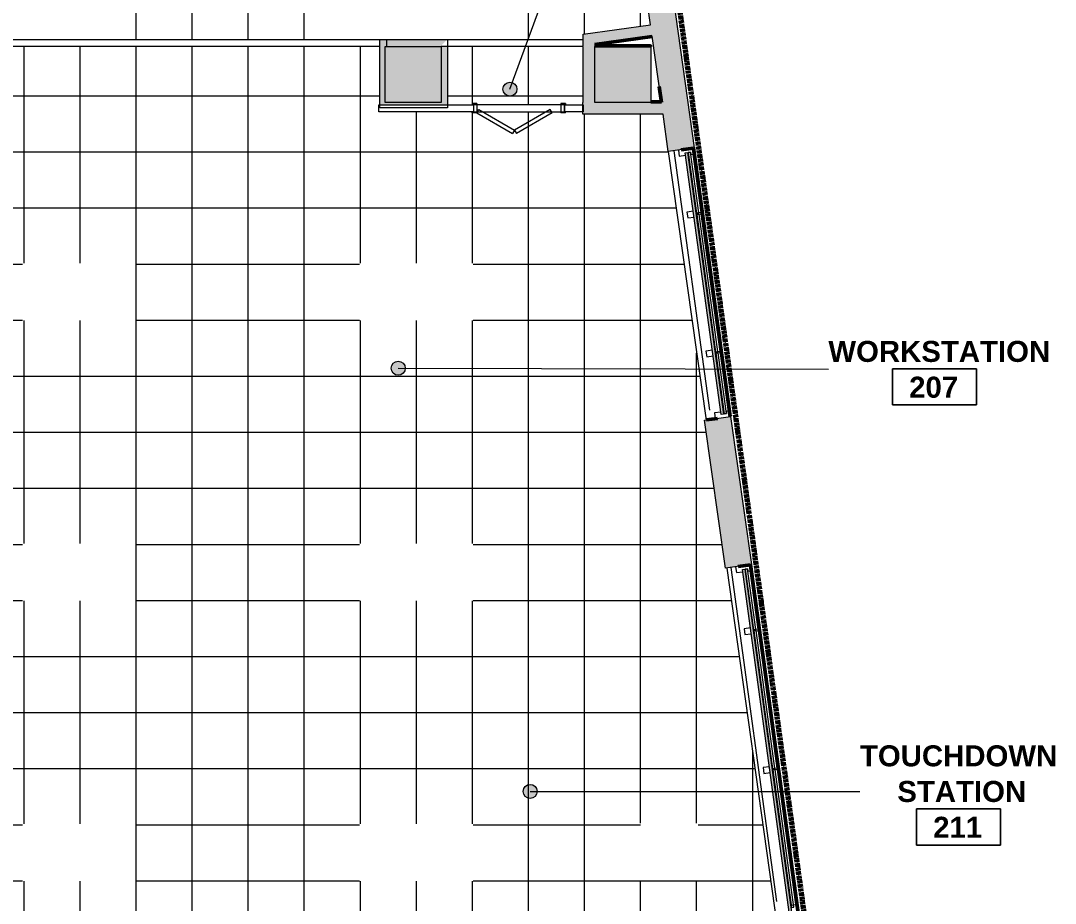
# Model space of a CAD drawing. Header units: inches. Extents: x 842 to 2283, y -56 to 1824.
# Drawn here: x 1840.1 to 2283.2, y 592 to 969.8 of the extents above; entities that cross this region are included whole.
import ezdxf

# ---------------------------------------------------------------- set-up
doc = ezdxf.new("R2010")
doc.units = ezdxf.units.IN
doc.header["$MEASUREMENT"] = 0
doc.linetypes.add('IMPORT-Orbis_BB$0$TI_Grid_E957150$0$PROPERTY _2_', pattern=[1.546875, 1.3125, -0.046875, 0.046875, -0.046875, 0.046875, -0.046875])
for name, color, linetype, lineweight in [('A-AREA-IDEN', 2, 'Continuous', 9), ('A-CLNG', 13, 'Continuous', 13), ('A-CLNG-PATT', 13, 'Continuous', 13), ('A-DOOR', 31, 'Continuous', 13), ('A-DOOR-FRAM', 31, 'Continuous', 20), ('A-GLAZ-CURT', 52, 'Continuous', 9), ('A-WALL', 113, 'Continuous', 9), ('A-WALL-PATT', 111, 'Continuous', 13), ('I-WALL', 2, 'Continuous', 13), ('Orbis - Background_dwg', 8, 'Continuous', 9), ('Orbis_BB$0$A-Glaz-Assm', 10, 'Continuous', 20), ('Orbis_BB$0$A-Glaz-Assm-Blow', 250, 'Continuous', 13), ('Orbis_BB$0$A-Glaz-Assm-Glaz', 10, 'Continuous', 20), ('Orbis_BB$0$A-Wall-Exst', 7, 'Continuous', 9), ('Orbis_BB$0$TI_ARCH-02_E957150$0$A-Wall-Blow', 90, 'Continuous', 30), ('Orbis_BB$0$TI_Grid_E957150$0$C-Prop', 130, 'IMPORT-Orbis_BB$0$TI_Grid_E957150$0$PROPERTY _2_', 70), ('Orbis_BB$0$TI_Grid_E957150$0$S-02-COLS-CONC', 50, 'Continuous', 50), ('Orbis_BB$0$TI_Grid_E957150$0$S-04-COLS-CONC', 50, 'Continuous', 50), ('Orbis_BB$0$TI_Grid_E957150$0$S-05-COLS-CONC', 50, 'Continuous', 50), ('Orbis_BB$0$TI_Grid_E957150$0$S-06-COLS-CONC', 50, 'Continuous', 50), ('Orbis_BB$0$TI_Grid_E957150$0$S-07-COLS-CONC', 50, 'Continuous', 50), ('Orbis_BB$0$TI_Grid_E957150$0$S-08-COLS-CONC', 50, 'Continuous', 50), ('Orbis_BB$0$TI_Grid_E957150$0$S-09-COLS-CONC', 50, 'Continuous', 50), ('Orbis_BB$0$TI_Grid_E957150$0$S-11-COLS-CONC', 50, 'Continuous', 50), ('Orbis_BB$0$TI_Grid_E957150$0$S-12-COLS-CONC', 50, 'Continuous', 50), ('Orbis_BB$0$TI_Grid_E957150$0$S-12-COLS-CONC-PATT', 10, 'Continuous', 20), ('Orbis_BB$0$TI_Grid_E957150$0$S-P1-COLS-CONC', 50, 'Continuous', 50), ('Orbis_BB$0$TI_Grid_E957150$0$S-P2-WALL-CONC', 50, 'Continuous', 50), ('Orbis_BB$0$TI_Grid_E957150$0$S-P4-COLS-CONC', 50, 'Continuous', 50), ('S-COLS', 52, 'Continuous', 13)]:
    doc.layers.add(name, color=color, linetype=linetype, lineweight=lineweight)
doc.styles.add('Swis721 Lt BT_B', font='', dxfattribs={"height": 9})
doc.styles.get('Swis721 Lt BT_B').set_extended_font_data('Swis721 Lt BT', bold=True)

# ---------------------------------------------------------------- blocks, each defined once
blk = doc.blocks.new('Concrete-Rectangular-Column - 24 x 24-6914337-Level XX  RCP')
at = {"layer": 'S-COLS', "lineweight": 9}
blk.add_hatch(color=7, dxfattribs=at).paths.add_polyline_path([(-12, -12), (12, -12), (12, 12), (-12, 12)], flags=0)
at = {"layer": 'S-COLS', "color": 8, "lineweight": 20}
for p, q in [((-12, 12), (12, 12)), ((-12, -12), (-12, 12)), ((12, 12), (12, -12)), ((12, -12), (-12, -12))]:
    blk.add_line(p, q, dxfattribs=at)
blk = doc.blocks.new('Bifold_2 panel w Frame - Int-PB-F-WDMF-36_ x 84_-6990620-Level XX  RCP')
at = {"layer": 'A-DOOR'}
for p, q in [((-14.28, 2), (0.99, 10.81)), ((-13.4, 0.48), (1.86, 9.3)), ((1.86, 9.3), (0.99, 10.81)), ((1.86, 9.3), (2.74, 10.81)), ((17.12, 0.48), (1.86, 9.3)), ((18, 2), (2.74, 10.81)), ((-14.28, 2), (-13.4, 0.48)), ((18, 2), (17.12, 0.48))]:
    blk.add_line(p, q, dxfattribs=at)
at = {"layer": 'A-DOOR-FRAM'}
for p, q in [((-20, 2), (-18, 2)), ((-20, 2), (-20, 1.5)), ((-20, 1.5), (-19.5, 1.5)), ((-19.5, -1.5), (-19.5, 1.5)), ((-18, -2), (-18, 2)), ((18, -2), (18, 2)), ((18, 2), (20, 2)), ((19.5, 1.5), (20, 1.5)), ((19.5, -1.5), (19.5, 1.5)), ((20, 2), (20, 1.5)), ((-20, -1.5), (-19.5, -1.5)), ((-20, -2), (-20, -1.5)), ((-20, -2), (-18, -2)), ((18, -2), (20, -2)), ((19.5, -1.5), (20, -1.5)), ((20, -2), (20, -1.5))]:
    blk.add_line(p, q, dxfattribs=at)
blk = doc.blocks.new('System Panel - Glazed-7329273-Level XX  RCP')
at = {"layer": 'A-GLAZ-CURT'}
blk.add_hatch(color=7, dxfattribs=at).paths.add_polyline_path([(56.5, -1.75), (56.5, -0.75), (-56.5, -0.75), (-56.5, -1.75), (16.64, -1.75)], flags=0)
at = {"layer": 'A-GLAZ-CURT', "color": 8, "lineweight": 20}
for p, q in [((-56.5, -1.75), (-56.5, -0.75)), ((-56.5, -0.75), (56.5, -0.75)), ((56.5, -1.75), (-56.5, -1.75)), ((56.5, -0.75), (56.5, -1.75))]:
    blk.add_line(p, q, dxfattribs=at)
blk = doc.blocks.new('System Panel - Glazed-7329274-Level XX  RCP')
at = {"layer": 'A-GLAZ-CURT'}
blk.add_hatch(color=7, dxfattribs=at).paths.add_polyline_path([(90.81, -1.75), (90.81, -0.75), (-90.81, -0.75), (-90.81, -1.75), (42.51, -1.75)], flags=0)
at = {"layer": 'A-GLAZ-CURT', "color": 8, "lineweight": 20}
for p, q in [((-90.81, -1.75), (-90.81, -0.75)), ((-90.81, -0.75), (90.81, -0.75)), ((90.81, -1.75), (-90.81, -1.75)), ((90.81, -0.75), (90.81, -1.75))]:
    blk.add_line(p, q, dxfattribs=at)
blk = doc.blocks.new('Orbis - Background_dwg__U32-7347713-Level XX  RCP')
at = {"layer": 'Orbis_BB$0$TI_Grid_E957150$0$S-12-COLS-CONC-PATT', "lineweight": 50}
blk.add_hatch(color=50, dxfattribs=at).paths.add_polyline_path([(12818.16, 1764.71), (12818.14, 1764.91), (12794.27, 1764.89), (12794.27, 1764.71), (12818.14, 1764.71)], flags=0)
at = {"layer": 'Orbis_BB$0$TI_Grid_E957150$0$S-12-COLS-CONC', "flags": 128}
blk.add_lwpolyline([(12794.27, 1764.91), (12818.16, 1764.91), (12818.16, 1764.71)], dxfattribs=at)
blk = doc.blocks.new('Orbis - Background_dwg_Orbis_BB-7347761-Level XX  RCP')
at = {"layer": 'Orbis_BB$0$A-Wall-Exst'}
h = blk.add_hatch(color=256, dxfattribs=at)
h.paths.add_polyline_path([(12822.75, 1740.71), (12822.78, 1740.71), (12822.75, 1740.75)], flags=0)
h.paths.add_polyline_path([(12801.21, 1897.99), (12801.3, 1898), (12797.38, 1925.91)], flags=0)
h.paths.add_polyline_path([(12787.64, 2077.81), (12787.68, 2077.81), (12768.66, 2216.41), (12711.66, 2216.41), (12711.66, 2215.91), (12768.73, 2215.91), (12787.64, 2077.81)], flags=0)
h.paths.add_polyline_path([(12368.66, 2096.91), (12372.66, 2096.91), (12372.66, 2097.29), (12333.85, 2097.29), (12333.85, 2096.91), (12347.7, 2096.91)], flags=0)
h.paths.add_polyline_path([(12368.66, 2102.54), (12372.66, 2102.54), (12372.66, 2128.91), (12368.66, 2128.91), (12368.66, 2127.21), (12371.6, 2127.21), (12371.6, 2103.21), (12368.66, 2103.21)], flags=0)
h.paths.add_polyline_path([(12352.79, 2130.91), (12352.79, 2191.85), (12352.66, 2191.85), (12352.66, 2130.91)], flags=0)
h.paths.add_polyline_path([(12356.66, 2130.91), (12356.66, 2188.41), (12356.54, 2188.41), (12356.54, 2130.91)], flags=0)
h.paths.add_polyline_path([(12001.74, 2189.41), (12001.74, 2189.41), (12001.66, 2189.41)], flags=0)
h.paths.add_polyline_path([(12380.58, 2192.16), (12380.79, 2192.16), (12380.79, 2204.66), (12380.66, 2204.66), (12380.66, 2192.41), (12368.66, 2192.41), (12368.66, 2192.16), (12379.93, 2192.16)], flags=0)
h.paths.add_polyline_path([(12687.66, 2193.29), (12687.66, 2193.41), (12663.66, 2193.41), (12663.66, 2204.66), (12663.54, 2204.66), (12663.54, 2193.29), (12666.66, 2193.29)], flags=0)
h.paths.add_polyline_path([(12711.66, 2193.29), (12711.79, 2193.29), (12711.79, 2204.66), (12711.66, 2204.64)], flags=0)
h.paths.add_polyline_path([(11972.66, 2193.29), (11984.66, 2193.29), (11984.66, 2193.41), (11972.66, 2193.41), (11972.66, 2204.79), (11972.54, 2204.79), (11972.54, 2193.29)], flags=0)
h.paths.add_polyline_path([(11934.54, 2204.41), (11934.54, 2204.79), (11930.79, 2204.79), (11930.79, 2204.41)], flags=0)
h.paths.add_polyline_path([(11857.04, 2204.79), (11857.04, 2224.29), (11652.54, 2224.29), (11652.54, 2223.92), (11856.66, 2223.92), (11856.66, 2204.79)], flags=0)
h.paths.add_polyline_path([(11640.66, 2223.92), (11648.79, 2223.92), (11648.79, 2224.29), (11640.58, 2224.29), (11640.58, 2223.92)], flags=0)
h.paths.add_polyline_path([(11636.66, 2223.92), (11636.83, 2223.92), (11636.83, 2224.29), (11636.66, 2224.29)], flags=0)
h.paths.add_polyline_path([(11636.83, 2235.54), (11636.84, 2239.09), (11640.58, 2239.09), (11640.58, 2235.54), (11640.66, 2235.54), (11640.66, 2242.91), (11624.66, 2242.91), (11624.66, 2244.31), (11622.05, 2244.31), (11622.05, 2274.31), (11624.66, 2274.31), (11624.66, 2274.91), (11640.66, 2274.91), (11640.66, 2284.42), (11636.66, 2284.42), (11636.66, 2278.91), (11620.66, 2278.91), (11620.66, 2238.91), (11636.66, 2238.91), (11636.66, 2235.54)], flags=0)
at = {"layer": 'Orbis_BB$0$A-Glaz-Assm'}
for p, q in [((12836.45, 1694.13), (12833.72, 1693.76)), ((12844.59, 1634.69), (12841.87, 1634.32)), ((12845.84, 1605.34), (12846.83, 1605.47)), ((12860.88, 1515.8), (12858.15, 1515.43)), ((12869.02, 1456.35), (12866.3, 1455.98))]:
    blk.add_line(p, q, dxfattribs=at)
at = {"layer": 'Orbis_BB$0$A-Glaz-Assm', "flags": 128}
for points in [[(12830.09, 1720.26), (12830.43, 1717.79), (12833.16, 1718.16)], [(12834.15, 1718.29), (12834.4, 1718.33), (12834.26, 1719.32), (12835.25, 1719.45), (12835.39, 1718.46), (12836.38, 1718.6), (12836.04, 1721.08), (12831.2, 1720.41)], [(12833.72, 1693.76), (12834.06, 1691.28), (12836.79, 1691.66)], [(12837.78, 1691.79), (12838.03, 1691.83), (12837.89, 1692.82), (12839.87, 1693.09), (12839.8, 1693.58), (12837.82, 1693.31), (12837.69, 1694.3), (12837.44, 1694.27)], [(12845.92, 1632.35), (12846.17, 1632.38), (12846.03, 1633.37), (12848.02, 1633.64), (12847.95, 1634.14), (12845.97, 1633.87), (12845.83, 1634.86), (12845.58, 1634.82)], [(12841.87, 1634.32), (12842.21, 1631.84), (12844.93, 1632.21)], [(12848.22, 1608.19), (12845.5, 1607.81), (12845.84, 1605.34)], [(12851.78, 1606.17), (12851.44, 1608.63), (12850.45, 1608.49), (12850.59, 1607.5), (12849.6, 1607.36), (12849.46, 1608.36), (12849.21, 1608.32)], [(12854.52, 1541.92), (12854.86, 1539.45), (12857.59, 1539.82)], [(12858.58, 1539.96), (12858.82, 1539.99), (12858.69, 1540.98), (12859.68, 1541.12), (12859.82, 1540.13), (12860.81, 1540.27), (12860.47, 1542.74), (12855.62, 1542.08)], [(12858.15, 1515.43), (12858.49, 1512.95), (12861.22, 1513.32)], [(12862.21, 1513.46), (12862.46, 1513.49), (12862.32, 1514.48), (12864.3, 1514.75), (12864.23, 1515.25), (12862.25, 1514.98), (12862.12, 1515.97), (12861.87, 1515.93)], [(12866.3, 1455.98), (12866.64, 1453.5), (12869.36, 1453.88)], [(12870.35, 1454.01), (12870.6, 1454.05), (12870.46, 1455.04), (12872.44, 1455.31), (12872.38, 1455.8), (12870.39, 1455.53), (12870.26, 1456.52), (12870.01, 1456.49)]]:
    blk.add_lwpolyline(points, dxfattribs=at)
at = {"layer": 'Orbis_BB$0$A-Glaz-Assm-Blow'}
for p, q in [((12828.11, 1719.98), (12843.31, 1609.03)), ((12839.8, 1693.58), (12836.38, 1718.6)), ((12847.95, 1634.14), (12839.87, 1693.09)), ((12851.44, 1608.63), (12848.02, 1633.64)), ((12852.54, 1541.65), (12872.12, 1398.74)), ((12864.23, 1515.25), (12860.81, 1540.27)), ((12872.38, 1455.8), (12864.3, 1514.75))]:
    blk.add_line(p, q, dxfattribs=at)
at = {"layer": 'Orbis_BB$0$A-Glaz-Assm-Blow', "flags": 128}
blk.add_lwpolyline([(12878.4, 1397.08), (12880.38, 1397.35), (12880.52, 1396.36), (12872.44, 1455.31)], dxfattribs=at)
at = {"layer": 'Orbis_BB$0$A-Glaz-Assm-Glaz', "flags": 128}
for points in [[(12834.26, 1719.32), (12837.82, 1693.31), (12838.81, 1693.45), (12835.25, 1719.45)], [(12837.89, 1692.82), (12845.97, 1633.87), (12846.96, 1634), (12838.88, 1692.95)], [(12846.03, 1633.37), (12849.6, 1607.36), (12850.59, 1607.5), (12847.02, 1633.51)], [(12858.69, 1540.98), (12862.25, 1514.98), (12863.24, 1515.11), (12859.68, 1541.12)], [(12862.32, 1514.48), (12870.39, 1455.53), (12871.39, 1455.67), (12863.31, 1514.62)], [(12870.46, 1455.04), (12878.54, 1396.09), (12879.53, 1396.22), (12871.45, 1455.17)]]:
    blk.add_lwpolyline(points, close=True, dxfattribs=at)
at = {"layer": 'Orbis_BB$0$A-Wall-Exst', "color": 50, "lineweight": 50}
for p, q in [((12794.27, 1765.55), (12818.81, 1768.91)), ((12821.81, 1747.57), (12822.75, 1740.71)), ((12822.75, 1740.91), (12818.27, 1740.91)), ((12831.2, 1720.41), (12836.53, 1721.14)), ((12846.83, 1605.47), (12841.88, 1604.79)), ((12855.62, 1542.08), (12860.96, 1542.81))]:
    blk.add_line(p, q, dxfattribs=at)
at = {"layer": 'Orbis_BB$0$TI_ARCH-02_E957150$0$A-Wall-Blow'}
blk.add_line((12852.27, 1606.24), (12836.53, 1721.16), dxfattribs=at)
at = {"layer": 'Orbis_BB$0$TI_ARCH-02_E957150$0$A-Wall-Blow', "flags": 128}
blk.add_lwpolyline([(12886.66, 1332.83), (12886.66, 1332.91), (12871.66, 1332.91), (12871.66, 1354.66), (12886.46, 1356.69), (12860.96, 1542.83)], dxfattribs=at)
at = {"layer": 'Orbis_BB$0$TI_Grid_E957150$0$C-Prop', "flags": 128}
blk.add_lwpolyline([(12850.26, 2047.16), (12794.32, 2047.16), (12793.88, 2046.62), (12888.38, 1360.4), (12888.38, 796.17), (11550.5, 796.17)], dxfattribs=at)
at = {"layer": 'Orbis_BB$0$TI_Grid_E957150$0$S-02-COLS-CONC'}
for p, q in [((12818.16, 1764.91), (12794.27, 1764.91)), ((12818.16, 1764.71), (12818.16, 1764.91))]:
    blk.add_line(p, q, dxfattribs=at)
at = {"layer": 'Orbis_BB$0$TI_Grid_E957150$0$S-04-COLS-CONC'}
for p, q in [((12818.16, 1764.91), (12794.27, 1764.91)), ((12818.16, 1764.71), (12818.16, 1764.91))]:
    blk.add_line(p, q, dxfattribs=at)
at = {"layer": 'Orbis_BB$0$TI_Grid_E957150$0$S-05-COLS-CONC', "flags": 128}
blk.add_lwpolyline([(12794.27, 1764.91), (12818.16, 1764.91), (12818.16, 1764.71)], dxfattribs=at)
at = {"layer": 'Orbis_BB$0$TI_Grid_E957150$0$S-06-COLS-CONC'}
for p, q in [((12818.16, 1764.91), (12794.27, 1764.91)), ((12818.16, 1764.71), (12818.16, 1764.91))]:
    blk.add_line(p, q, dxfattribs=at)
at = {"layer": 'Orbis_BB$0$TI_Grid_E957150$0$S-07-COLS-CONC', "flags": 128}
blk.add_lwpolyline([(12794.27, 1764.91), (12818.16, 1764.91), (12818.16, 1764.71)], dxfattribs=at)
at = {"layer": 'Orbis_BB$0$TI_Grid_E957150$0$S-08-COLS-CONC'}
for p, q in [((12818.16, 1764.91), (12794.27, 1764.91)), ((12818.16, 1764.71), (12818.16, 1764.91))]:
    blk.add_line(p, q, dxfattribs=at)
at = {"layer": 'Orbis_BB$0$TI_Grid_E957150$0$S-09-COLS-CONC', "flags": 128}
blk.add_lwpolyline([(12794.27, 1764.91), (12818.16, 1764.91), (12818.16, 1764.71)], dxfattribs=at)
at = {"layer": 'Orbis_BB$0$TI_Grid_E957150$0$S-11-COLS-CONC', "flags": 128}
blk.add_lwpolyline([(12794.27, 1764.91), (12818.16, 1764.91), (12818.16, 1764.71)], dxfattribs=at)
at = {"layer": 'Orbis_BB$0$TI_Grid_E957150$0$S-P1-COLS-CONC'}
for p, q in [((12818.16, 1764.91), (12794.27, 1764.91)), ((12818.16, 1764.71), (12818.16, 1764.91))]:
    blk.add_line(p, q, dxfattribs=at)
at = {"layer": 'Orbis_BB$0$TI_Grid_E957150$0$S-P2-WALL-CONC'}
blk.add_line((12836.53, 1721.16), (12852.27, 1606.24), dxfattribs=at)
at = {"layer": 'Orbis_BB$0$TI_Grid_E957150$0$S-P2-WALL-CONC', "flags": 128}
blk.add_lwpolyline([(12860.96, 1542.83), (12886.66, 1355.2), (12886.66, 1332.83)], dxfattribs=at)
at = {"layer": 'Orbis_BB$0$TI_Grid_E957150$0$S-P4-COLS-CONC'}
for p, q in [((12818.16, 1764.91), (12794.27, 1764.91)), ((12818.16, 1764.71), (12818.16, 1764.91))]:
    blk.add_line(p, q, dxfattribs=at)
blk.add_blockref('Orbis - Background_dwg__U32-7347713-Level XX  RCP', (0, 0))
blk = doc.blocks.new('Orbis - Background_dwg-7329766-Level XX  RCP')
blk.add_blockref('Orbis - Background_dwg_Orbis_BB-7347761-Level XX  RCP', (-10708.29, -805.94))
blk = doc.blocks.new('Room Tag - Room Name and Number-3379422-Level XX  RCP')
at = {"layer": 'A-AREA-IDEN'}
for p, q in [((-0.1881, -0.1636), (-0.1881, -0.0018)), ((-0.1881, -0.0018), (0.1869, -0.0018)), ((0.1869, -0.0018), (-0.1881, -0.0018)), ((-0.1881, -0.0018), (-0.1881, -0.1636)), ((0.1869, -0.0018), (0.1869, -0.1636)), ((0.1869, -0.1636), (0.1869, -0.0018)), ((0.1869, -0.1636), (-0.1881, -0.1636)), ((-0.1881, -0.1636), (0.1869, -0.1636))]:
    blk.add_line(p, q, dxfattribs=at)

msp = doc.modelspace()

# ---------------------------------------------------------------- hatches: boundary and pattern name
at = {"layer": 'A-AREA-IDEN'}
h = msp.add_hatch(color=256, dxfattribs=at)
edge = h.paths.add_edge_path(flags=0)
edge.add_arc((2049.64, 940.44), 3, 0, 360)
h = msp.add_hatch(color=256, dxfattribs=at)
edge = h.paths.add_edge_path(flags=0)
edge.add_arc((2001.8, 820.99), 3, 0, 360)
h = msp.add_hatch(color=256, dxfattribs=at)
edge = h.paths.add_edge_path(flags=0)
edge.add_arc((2058.28, 639.88), 3, 0, 360)
at = {"layer": 'A-CLNG-PATT'}
h = msp.add_hatch(dxfattribs=at)
h.set_pattern_fill('FP1_10', color=256, style=0, pattern_type=2)
h.set_pattern_definition([(90, (1985.56, 721.602), (24, -1e-15), []), (0, (1985.56, 721.602), (0, -24), [])])
h.paths.add_polyline_path([(1889.95, 174.34), (1891.2, 174.34), (1891.2, 230.59), (1889.95, 230.59), (1889.95, 175.31)], flags=0)
h.paths.add_polyline_path([(1857.16, 174.34), (1885.95, 174.34), (1885.95, 229.59), (1830.81, 229.59), (1830.81, 174.34), (1843.21, 174.34)], flags=0)
h.paths.add_polyline_path([(1853.56, 202.6), (1852.78, 202.7), (1852.06, 203), (1851.44, 203.48), (1850.96, 204.1), (1850.66, 204.83), (1850.56, 205.6), (1850.66, 206.38), (1850.96, 207.1), (1851.44, 207.72), (1852.06, 208.2), (1852.78, 208.5), (1853.56, 208.6), (1854.34, 208.5), (1855.06, 208.2), (1855.73, 207.66), (1856.16, 207.1), (1856.46, 206.38), (1856.56, 205.6), (1856.46, 204.83), (1856.16, 204.1), (1855.68, 203.48), (1855.06, 203), (1854.34, 202.7)], flags=0)
h.paths.add_polyline_path([(2122.96, 234.59), (2123.49, 234.59), (2123.49, 281.09), (2119.12, 281.09), (2119.12, 280.34), (2081.78, 280.34), (2081.78, 265.45), (2057.15, 265.45), (2057.15, 281.09), (1985.78, 281.09), (1985.78, 265.45), (1961.15, 265.45), (1961.15, 281.09), (1889.39, 281.09), (1889.39, 265.45), (1864.76, 265.45), (1864.76, 281.09), (1859.09, 281.09), (1859.09, 310.09), (1863.09, 310.09), (1863.09, 285.09), (1864.76, 285.09), (1864.76, 290.01), (1889.39, 290.01), (1889.39, 285.09), (1961.15, 285.09), (1961.15, 290.01), (1985.78, 290.01), (1985.81, 285.09), (1993.69, 285.09), (1993.69, 319.97), (1993.88, 319.97), (1993.88, 361.45), (1985.25, 361.45), (1985.25, 370.23), (1889.56, 370.23), (1889.56, 361.45), (1863.09, 361.45), (1863.09, 356.41), (1859.09, 356.41), (1859.09, 361.45), (1840.93, 361.45), (1840.93, 386.01), (1859.09, 386.01), (1859.09, 393.47), (1858.34, 393.47), (1858.34, 432.72), (1859.09, 432.72), (1859.09, 481.45), (1840.93, 481.45), (1840.93, 506.01), (1859.09, 506.01), (1859.09, 545.46), (1863.09, 545.46), (1863.09, 527.44), (1993.81, 527.44), (1993.81, 545.41), (2024.93, 545.41), (2024.93, 519.47), (2078.78, 519.47), (2078.78, 520.22), (2115.03, 520.22), (2115.03, 556.22), (2116.41, 556.22), (2116.41, 520.22), (2118.03, 520.22), (2118.03, 519.47), (2122.41, 519.47), (2122.41, 553), (2167.25, 559.31), (2142.49, 735.46), (2141.87, 735.37), (2132.97, 798.75), (2133.59, 798.84), (2115.19, 929.77), (2080.87, 929.78), (2080.87, 930.77), (1993.48, 930.77), (1993.48, 933.77), (1993.87, 933.77), (1993.87, 958.77), (1796.84, 958.77), (1796.84, 885.48), (1799.09, 885.48), (1799.09, 593.98), (1830.81, 593.98), (1830.81, 234.59), (2015.75, 234.59), (2015.75, 235.34), (2055, 235.34), (2055, 234.59), (2122.39, 234.59)], flags=0)
h.paths.add_polyline_path([(1996.57, 283.97), (2020.19, 283.97), (2020.19, 285.97), (1996.57, 285.97), (1996.57, 284.09)], flags=0)
h.paths.add_polyline_path([(2119.12, 284.09), (2123.49, 284.09), (2123.49, 320.41), (2169.6, 320.41), (2169.6, 371.34), (2159.2, 371.34), (2159.2, 443.03), (2156.37, 443.03), (2156.37, 416.5), (1997.88, 416.5), (1997.88, 386.01), (2033.87, 386.01), (2033.87, 361.45), (1997.88, 361.45), (1997.88, 319.97), (2023.07, 319.97), (2023.07, 284.09), (2057.15, 284.09), (2057.15, 290.01), (2081.78, 290.01), (2081.78, 284.84), (2116.12, 284.84), (2116.12, 320.84), (2117.49, 320.84), (2117.49, 284.84), (2119.12, 284.84)], flags=0)
h.paths.add_polyline_path([(2020.19, 315.97), (2020.19, 317.09), (1996.57, 317.09), (1996.57, 315.97), (2019.07, 315.97)], flags=0)
h.paths.add_polyline_path([(2123.49, 385.45), (2105.34, 385.45), (2105.34, 410.01), (2129.97, 410.01), (2129.97, 385.45)], flags=0)
h.paths.add_polyline_path([(1888.49, 388.1), (1993.88, 388.1), (1993.88, 481.45), (1985.25, 481.45), (1985.25, 506.01), (1993.88, 506.01), (1993.88, 516.47), (1993.81, 516.47), (1993.81, 523.44), (1863.09, 523.44), (1863.09, 506.01), (1889.56, 506.01), (1889.56, 481.45), (1863.09, 481.45), (1863.09, 432.72), (1863.84, 432.72), (1863.84, 396.47), (1899.84, 396.47), (1899.84, 395.09), (1863.84, 395.09), (1863.84, 393.47), (1863.09, 393.47), (1863.09, 388.1), (1863.84, 388.1)], flags=0)
h.paths.add_polyline_path([(1997.88, 419.5), (2153.37, 419.5), (2153.37, 446.03), (2159.2, 446.03), (2159.2, 464.89), (2157.25, 464.89), (2157.25, 477.52), (2168.25, 477.52), (2168.25, 516.03), (2122.41, 516.03), (2122.41, 516.47), (2118.03, 516.47), (2118.03, 515.72), (2078.78, 515.72), (2078.78, 516.47), (1997.88, 516.47), (1997.88, 506.01), (2033.87, 506.01), (2033.87, 481.45), (1997.88, 481.45), (1997.88, 422.22)], flags=0)
h.paths.add_polyline_path([(2129.97, 457.2), (2105.53, 457.2), (2105.53, 481.76), (2130.16, 481.76), (2130.16, 457.2)], flags=0)
h.paths.add_polyline_path([(1796.09, 593.98), (1796.09, 710.48), (1776.42, 710.48), (1776.42, 593.98)], flags=0)
h.paths.add_polyline_path([(1889.56, 601.45), (1840.93, 601.45), (1840.93, 626.01), (1889.56, 626.01)], flags=0)
h.paths.add_polyline_path([(1993.81, 601.45), (1985.25, 601.45), (1985.25, 626.01), (2033.87, 626.01), (2033.87, 601.45), (2024.93, 601.45)], flags=0)
h.paths.add_polyline_path([(2130.16, 601.69), (2105.53, 601.69), (2105.53, 626.25), (2130.16, 626.25)], flags=0)
h.paths.add_polyline_path([(1796.09, 713.48), (1796.09, 834.48), (1776.42, 834.48), (1776.42, 713.48), (1794.09, 713.48)], flags=0)
h.paths.add_polyline_path([(1851.75, 721.45), (1840.93, 721.45), (1840.93, 746.01), (1889.56, 746.01), (1889.56, 721.45), (1857.16, 721.45)], flags=0)
h.paths.add_polyline_path([(1985.25, 721.45), (1985.25, 746.01), (2033.87, 746.01), (2033.87, 721.45)], flags=0)
h.paths.add_polyline_path([(1778.52, 837.48), (1796.09, 837.48), (1796.09, 878.48), (1776.42, 878.48), (1776.42, 837.48)], flags=0)
h.paths.add_polyline_path([(1840.93, 841.45), (1840.93, 866.01), (1889.56, 866.01), (1889.56, 841.45), (1857.16, 841.45)], flags=0)
h.paths.add_polyline_path([(1985.25, 841.45), (1985.25, 866.01), (2033.87, 866.01), (2033.87, 841.45)], flags=0)
h.paths.add_polyline_path([(1795.84, 885.48), (1795.84, 958.77), (1776.42, 958.77), (1776.42, 885.48), (1793.48, 885.48)], flags=0)
h.paths.add_polyline_path([(2075.03, 933.77), (2080.87, 933.77), (2080.87, 934.77), (2080.98, 934.77), (2080.98, 958.77), (2022.88, 958.77), (2022.88, 933.77), (2072.98, 933.77)], flags=0)
h.paths.add_polyline_path([(2033.87, 961.77), (2080.98, 961.77), (2080.98, 964), (2109.8, 968.08), (2108.54, 977.09), (2108.61, 977.1), (2067.76, 1273.6), (1776.42, 1273.6), (1776.42, 961.77), (1840.93, 961.77), (1840.93, 986.01), (1865.45, 986.01), (1865.45, 1008.38), (1913.66, 1008.38), (1913.66, 984.17), (1889.56, 984.17), (1889.56, 961.77), (1985.25, 961.77), (1985.25, 986.01), (1985.45, 986.01), (1985.45, 1008.38), (2033.66, 1008.38), (2033.66, 986.01), (2033.87, 986.01), (2033.87, 964)], flags=0)
h.paths.add_polyline_path([(1867.73, 1057.62), (1865.45, 1057.62), (1865.45, 1081.45), (1840.93, 1081.45), (1840.93, 1106.01), (1889.56, 1106.01), (1889.56, 1081.83), (1913.66, 1081.83), (1913.66, 1057.62), (1873.02, 1057.62)], flags=0)
h.paths.add_polyline_path([(2005.17, 1057.62), (1985.45, 1057.62), (1985.45, 1081.45), (1985.25, 1081.45), (1985.25, 1106.01), (2033.87, 1106.01), (2033.87, 1081.45), (2033.66, 1081.45), (2033.66, 1057.62), (2010.46, 1057.62)], flags=0)
h.paths.add_polyline_path([(2033.66, 1129.62), (1985.45, 1129.62), (1985.45, 1153.83), (2033.66, 1153.83), (2033.66, 1135.13)], flags=0)
h.paths.add_polyline_path([(1867.73, 1129.62), (1865.45, 1129.62), (1865.45, 1153.83), (1913.66, 1153.83), (1913.66, 1129.62), (1873.02, 1129.62)], flags=0)
h.paths.add_polyline_path([(1889.56, 1201.45), (1840.93, 1201.45), (1840.93, 1226.01), (1889.56, 1226.01), (1889.56, 1225.1)], flags=0)
h.paths.add_polyline_path([(2033.87, 1201.45), (1985.25, 1201.45), (1985.25, 1226.01), (2033.87, 1226.01), (2033.87, 1225.1)], flags=0)
h.paths.add_polyline_path([(1899.45, 1226.37), (1865.45, 1226.37), (1865.45, 1250.58), (1913.66, 1250.58), (1913.66, 1226.37), (1904.73, 1226.37)], flags=0)
h.paths.add_polyline_path([(1985.45, 1226.37), (1985.45, 1250.58), (2033.66, 1250.58), (2033.66, 1226.37), (1986.22, 1226.37)], flags=0)
at = {"layer": 'A-WALL-PATT', "lineweight": 9}
for points in [[(2117.44, 913.71), (2128.58, 915.28), (2119.68, 978.65), (2108.54, 977.09), (2117.22, 915.28)], [(2080.98, 958.95), (2110.5, 963.1), (2109.81, 968.05), (2080.98, 964), (2080.98, 959.65)], [(2019.88, 958.77), (2022.88, 961.77), (1993.87, 961.77), (1993.87, 958.77), (1996.87, 958.77)], [(1996.25, 935.47), (1996.25, 958.77), (1993.87, 958.77), (1993.87, 935.47), (1994.26, 935.47)], [(2020.25, 935.47), (2022.88, 935.47), (2022.88, 958.77), (2020.25, 958.77), (2020.25, 948.25)], [(2085.98, 934.77), (2085.98, 959.65), (2080.98, 958.95), (2080.98, 934.77)], [(2011.64, 933.77), (2022.88, 933.77), (2022.88, 935.47), (2020.25, 935.47), (2020.25, 934.77), (1996.25, 934.77), (1996.25, 935.47), (1993.87, 935.47), (1993.87, 933.77), (1996.25, 933.77)], [(2085.98, 929.77), (2115.19, 929.77), (2114.48, 934.77), (2080.87, 934.77), (2080.87, 933.77), (2080.96, 933.77), (2080.87, 929.77), (2080.98, 929.77)], [(2141.87, 735.37), (2153.01, 736.94), (2144.11, 800.32), (2132.97, 798.75), (2141.06, 741.18)]]:
    msp.add_hatch(color=7, dxfattribs=at).paths.add_polyline_path(points, flags=0)

# ---------------------------------------------------------------- linework, layer by layer
at = {"layer": 'A-AREA-IDEN'}
for p, q in [((2049.64, 940.44), (2070.29, 996.83)), ((2001.8, 820.99), (2185.97, 820.62)), ((2058.28, 639.88), (2199.5, 639.88))]:
    msp.add_line(p, q, dxfattribs=at)
for centre in [(2049.64, 940.44), (2001.8, 820.99), (2058.28, 639.88)]:
    msp.add_circle(centre, 3, dxfattribs=at)
at = {"layer": 'A-CLNG'}
for p, q in [((2117.44, 913.71), (2133.59, 798.84)), ((2142.49, 735.46), (2167.25, 559.31))]:
    msp.add_line(p, q, dxfattribs=at)
at = {"layer": 'A-WALL', "color": 55, "lineweight": 13}
for p, q in [((1993.87, 958.77), (1993.87, 961.77)), ((2080.98, 958.95), (2080.98, 961.77))]:
    msp.add_line(p, q, dxfattribs=at)
at = {"layer": 'A-WALL', "lineweight": 13}
msp.add_line((1996.87, 961.77), (2022.88, 961.77), dxfattribs=at)
at = {"layer": 'I-WALL', "color": 8, "lineweight": 20}
for p, q in [((2109.81, 968.05), (2108.54, 977.09)), ((2119.68, 978.65), (2128.58, 915.28)), ((2080.98, 964), (2109.81, 968.05)), ((1993.87, 961.77), (1996.87, 961.77)), ((2022.88, 961.77), (2022.88, 932.47)), ((2080.98, 961.77), (2080.98, 964)), ((2110.5, 963.1), (2085.98, 959.65)), ((2114.48, 934.77), (2110.5, 963.1)), ((1993.87, 932.47), (1993.87, 958.77)), ((2080.98, 934.77), (2080.98, 958.77)), ((2085.98, 959.65), (2085.98, 958.77)), ((2080.87, 934.77), (2080.98, 934.77)), ((2080.87, 929.77), (2080.87, 934.77)), ((2109.98, 934.77), (2114.48, 934.77)), ((2022.88, 932.47), (1993.87, 932.47)), ((2115.19, 929.77), (2080.87, 929.77)), ((2117.44, 913.71), (2115.19, 929.77)), ((2128.58, 915.28), (2117.44, 913.71)), ((2132.97, 798.75), (2144.11, 800.32)), ((2141.87, 735.37), (2132.97, 798.75)), ((2144.11, 800.32), (2153.01, 736.94)), ((2153.01, 736.94), (2141.87, 735.37))]:
    msp.add_line(p, q, dxfattribs=at)
at = {"layer": 'I-WALL'}
for p, q in [((1766.25, 961.77), (1993.87, 961.77)), ((1996.87, 958.77), (1996.87, 961.77)), ((2022.88, 961.77), (2080.98, 961.77)), ((1993.87, 958.77), (1764.8, 958.77)), ((2080.98, 958.77), (2020.25, 958.77)), ((1993.48, 930.77), (1993.48, 933.77)), ((1993.48, 933.77), (2033.98, 933.77)), ((2033.98, 930.77), (1993.48, 930.77)), ((2033.98, 933.77), (2033.98, 930.77)), ((2072.98, 930.77), (2072.98, 933.77)), ((2072.98, 933.77), (2080.98, 933.77)), ((2080.98, 930.77), (2072.98, 930.77)), ((2080.98, 933.77), (2080.98, 930.77))]:
    msp.add_line(p, q, dxfattribs=at)
at = {"layer": 'I-WALL', "lineweight": 9}
for p, q in [((2072.98, 933.77), (2033.98, 933.77)), ((2033.98, 930.77), (2072.98, 930.77))]:
    msp.add_line(p, q, dxfattribs=at)

# ---------------------------------------------------------------- block references
at = {"layer": 'A-AREA-IDEN', "xscale": 95.99999999999994, "yscale": 95.99999999999994, "zscale": 95.99999999999994}
for p in [(2231.47, 820.99), (2241.75, 632.62)]:
    msp.add_blockref('Room Tag - Room Name and Number-3379422-Level XX  RCP', p, dxfattribs=at)
at = {"layer": 'A-DOOR', "rotation": 180}
msp.add_blockref('Bifold_2 panel w Frame - Int-PB-F-WDMF-36_ x 84_-6990620-Level XX  RCP', (2053.48, 932.27), dxfattribs=at)
at = {"layer": 'A-GLAZ-CURT'}
for name, p, rotation in [('System Panel - Glazed-7329273-Level XX  RCP', (2134.13, 857.47), 277.8000000000434), ('System Panel - Glazed-7329274-Level XX  RCP', (2163.22, 645.15), 277.8000000000437)]:
    msp.add_blockref(name, p, dxfattribs=dict(at, rotation=rotation))
at = {"layer": 'Orbis - Background_dwg', "color": 7}
msp.add_blockref('Orbis - Background_dwg-7329766-Level XX  RCP', (0, 0), dxfattribs=at)
at = {"layer": 'S-COLS', "lineweight": 9}
for p in [(2008.25, 946.77), (2097.98, 946.77)]:
    msp.add_blockref('Concrete-Rectangular-Column - 24 x 24-6914337-Level XX  RCP', p, dxfattribs=at)

# ---------------------------------------------------------------- texts
at = {"layer": 'A-AREA-IDEN', "char_height": 9, "attachment_point": 1, "style": 'Swis721 Lt BT_B'}
for s, insert, width in [('WORKSTATION', (2185.97, 832.71), 109.989), ('207', (2220.57, 817.39), 25.452), ('TOUCHDOWN', (2199.5, 659.6), 102.111), ('STATION', (2215.5, 644.35), 63.63), ('211', (2230.85, 629.01), 25.452)]:
    msp.add_mtext(s, dxfattribs=dict(at, insert=insert, width=width))

doc.saveas('drawing.dxf')
